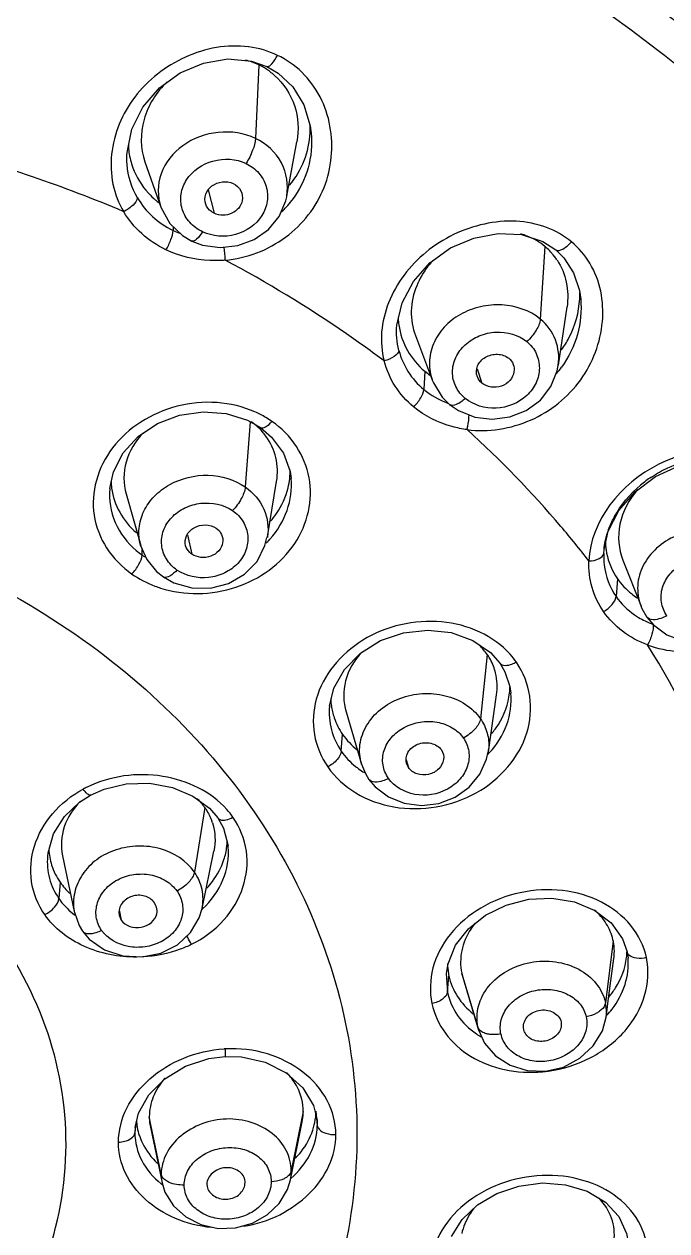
# Model space of a CAD drawing. Extents: x 0 to 1128, y 0 to 827.
# Drawn here: x 464.53 to 479.38, y 535.58 to 563.45 of the extents above; entities that cross this region are included whole.
import ezdxf

# ---------------------------------------------------------------- set-up
doc = ezdxf.new("R2010")
doc.units = 0
doc.header["$LTSCALE"] = 10
doc.header["$MEASUREMENT"] = 0
doc.layers.add('DEF_LAYER_ASSEM_MEMBER', color=7, linetype='CONTINUOUS')

msp = doc.modelspace()

# ---------------------------------------------------------------- linework, layer by layer
at = {"layer": 'DEF_LAYER_ASSEM_MEMBER', "color": 7, "linetype": 'Continuous'}
for p, q in [((469.24, 562.645), (469.782, 562.594)), ((469.782, 562.594), (470.138, 562.469)), ((471.16, 560.934), (471.16, 560.933)), ((470.604, 559.476), (470.831, 560.732)), ((467.322, 560.267), (467.691, 559.22)), ((470.598, 559.463), (470.6, 559.477)), ((467.691, 559.22), (467.691, 559.218)), ((476.516, 558.43), (476.815, 558.235)), ((476.881, 555.572), (477.076, 556.916)), ((477.391, 557.1), (477.391, 557.098)), ((473.573, 556.253), (473.97, 555.21)), ((476.872, 555.569), (476.872, 555.573)), ((473.969, 555.21), (473.969, 555.208)), ((469.695, 554.298), (469.992, 554.131)), ((470.152, 551.607), (470.365, 552.887)), ((466.509, 552.722), (466.509, 552.721)), ((466.885, 552.598), (467.223, 551.404)), ((477.93, 551.314), (478.026, 551.737)), ((470.152, 551.607), (470.15, 551.593)), ((477.924, 551.221), (477.93, 551.314)), ((477.93, 551.314), (477.931, 551.322)), ((478.366, 551.064), (478.786, 550.005)), ((478.784, 550.009), (478.786, 550.005)), ((478.922, 549.754), (478.921, 549.754)), ((474.896, 549.214), (475.306, 548.932)), ((475.23, 548.892), (475.216, 548.911)), ((475.243, 548.872), (475.23, 548.892)), ((475.306, 548.932), (475.528, 548.68)), ((475.778, 547.992), (475.778, 547.996)), ((475.26, 546.642), (475.449, 547.956)), ((471.586, 547.699), (471.586, 547.697)), ((471.969, 547.561), (472.327, 546.357)), ((475.215, 546.472), (475.252, 546.643)), ((475.258, 546.631), (475.26, 546.642)), ((473.411, 546.276), (473.366, 546.368)), ((472.499, 546.002), (472.498, 546.002)), ((469.246, 544.447), (469.245, 544.467)), ((465.416, 544.239), (465.685, 542.953)), ((468.642, 543.021), (468.915, 544.349)), ((465.688, 542.953), (465.691, 542.938)), ((466.726, 542.865), (466.774, 542.752)), ((465.882, 542.496), (465.882, 542.497)), ((478.143, 542.278), (478.137, 542.301)), ((478.029, 540.889), (478.158, 541.867)), ((478.485, 541.875), (478.485, 541.876)), ((474.287, 541.518), (474.326, 541.746)), ((474.286, 541.525), (474.285, 541.519)), ((474.642, 541.529), (474.666, 541.435)), ((474.666, 541.435), (475.038, 540.201)), ((477.978, 540.497), (478.029, 540.889)), ((477.892, 540.196), (477.977, 540.509)), ((476.081, 540.206), (476.075, 540.229)), ((476.94, 540.401), (476.944, 540.307)), ((470.973, 538.88), (471.219, 538.471)), ((467.094, 537.96), (467.172, 538.294)), ((471.219, 538.471), (471.3, 538.133)), ((467.095, 537.965), (467.094, 537.96)), ((467.448, 537.974), (467.719, 536.683)), ((470.682, 536.755), (470.956, 538.091)), ((471.299, 538.138), (471.3, 538.133)), ((467.717, 536.688), (467.718, 536.683)), ((468.752, 536.654), (468.757, 536.599)), ((469.631, 536.626), (469.64, 536.723)), ((470.682, 536.753), (470.682, 536.755))]:
    msp.add_line(p, q, dxfattribs=at)
at = {"layer": 'DEF_LAYER_ASSEM_MEMBER', "color": 9, "linetype": 'Continuous'}
for p, q in [((469.952, 562.507), (469.878, 560.809)), ((468.783, 559.619), (468.924, 559.079)), ((467.977, 558.768), (467.974, 558.684)), ((476.563, 558.315), (476.458, 556.637)), ((473.791, 555.43), (473.765, 555.011)), ((474.996, 555.484), (475.109, 555.158)), ((469.754, 554.265), (469.639, 552.758)), ((468.302, 551.654), (468.405, 551.206)), ((467.254, 551.188), (467.261, 551.316)), ((478.241, 550.638), (478.209, 550.226)), ((475.23, 548.892), (475.073, 547.406)), ((471.86, 546.652), (471.89, 547.042)), ((473.36, 546.454), (473.411, 546.276)), ((468.705, 545.352), (468.464, 543.864)), ((465.363, 543.626), (465.334, 543.249)), ((466.728, 542.989), (466.774, 542.752)), ((478.143, 542.278), (477.964, 540.842)), ((474.285, 541.519), (474.31, 541.089)), ((474.31, 541.089), (474.345, 541.468)), ((475.017, 540.281), (474.642, 541.529)), ((475.037, 540.202), (475.017, 540.281)), ((470.981, 538.333), (470.703, 536.959)), ((471.274, 538.343), (471.305, 538.012)), ((467.104, 538.001), (467.089, 537.838)), ((467.698, 536.883), (467.423, 538.211)), ((471.3, 538.133), (471.305, 538.012)), ((467.094, 537.96), (467.089, 537.838))]:
    msp.add_line(p, q, dxfattribs=at)
at = {"layer": 'DEF_LAYER_ASSEM_MEMBER', "color": 7, "linetype": 'Continuous'}
for points in [[(467.657, 561.977), (468.138, 562.322), (468.678, 562.551), (469.24, 562.645)], [(470.138, 562.469), (470.397, 562.316), (470.736, 561.998), (470.99, 561.585), (471.138, 561.1), (471.16, 560.934)], [(466.908, 560.485), (467.019, 561.022), (467.273, 561.533), (467.657, 561.977)], [(468.407, 558.439), (468.653, 558.346), (469.062, 558.287), (469.47, 558.332), (469.849, 558.476), (470.174, 558.706), (470.424, 559.008), (470.576, 559.364), (470.598, 559.463)], [(467.691, 559.218), (467.898, 558.843), (468.187, 558.568), (468.407, 558.439)], [(473.143, 556.492), (473.265, 557.013), (473.525, 557.502), (473.906, 557.936), (474.385, 558.279), (474.923, 558.508), (475.483, 558.615)], [(475.483, 558.615), (476.027, 558.59), (476.516, 558.43)], [(476.815, 558.235), (477, 558.053), (477.225, 557.708), (477.363, 557.294), (477.391, 557.098)], [(474.363, 554.662), (474.568, 554.522), (474.942, 554.372), (475.347, 554.323), (475.755, 554.377), (476.133, 554.527), (476.459, 554.765), (476.703, 555.077), (476.847, 555.439), (476.872, 555.569)], [(473.969, 555.208), (473.988, 555.163), (474.191, 554.833), (474.363, 554.662)], [(466.509, 552.722), (466.594, 553.107), (466.817, 553.543), (467.162, 553.923), (467.609, 554.221), (468.121, 554.418), (468.665, 554.497), (469.202, 554.454), (469.695, 554.298)], [(469.992, 554.131), (470.25, 553.912), (470.521, 553.541), (470.676, 553.118), (470.701, 552.952)], [(478.026, 551.737), (478.273, 552.211), (478.648, 552.643), (479.122, 552.997), (479.663, 553.244), (480.23, 553.366), (480.784, 553.363)], [(467.222, 551.404), (467.365, 551.08), (467.588, 550.809), (467.748, 550.68)], [(467.747, 550.68), (467.99, 550.544), (468.404, 550.426), (468.838, 550.422), (469.255, 550.531), (469.623, 550.741), (469.913, 551.039), (470.096, 551.403), (470.142, 551.594)], [(478.922, 549.754), (479.071, 549.576), (479.384, 549.344), (479.755, 549.201), (480.159, 549.157), (480.565, 549.214), (480.946, 549.367), (481.271, 549.611), (481.514, 549.927), (481.661, 550.288)], [(478.784, 550.009), (478.808, 549.952), (478.921, 549.754)], [(471.586, 547.697), (471.686, 548.111), (471.933, 548.543), (472.302, 548.92), (472.768, 549.209), (473.3, 549.389), (473.858, 549.452), (474.402, 549.393), (474.896, 549.214)], [(475.528, 548.68), (475.64, 548.488), (475.752, 548.153), (475.776, 547.995)], [(472.326, 546.359), (472.417, 546.136), (472.498, 546.002)], [(472.499, 546.002), (472.644, 545.828), (472.951, 545.597), (473.315, 545.452), (473.712, 545.402), (474.113, 545.449), (474.491, 545.59), (474.815, 545.821), (475.061, 546.123), (475.215, 546.472)], [(466.065, 545.639), (466.378, 545.778), (466.89, 545.899), (467.429, 545.913), (467.955, 545.817), (468.428, 545.619)], [(465.075, 544.226), (465.084, 544.307), (465.211, 544.743), (465.46, 545.144), (465.809, 545.476), (466.065, 545.639)], [(468.428, 545.619), (468.812, 545.336), (469.004, 545.113)], [(469.004, 545.113), (469.137, 544.875), (469.245, 544.467)], [(474.326, 541.746), (474.5, 542.173), (474.795, 542.553), (475.195, 542.868), (475.669, 543.102), (476.19, 543.237), (476.728, 543.261), (477.25, 543.174), (477.718, 542.979), (478.096, 542.688)], [(465.882, 542.496), (466.036, 542.315), (466.387, 542.069), (466.808, 541.929), (467.257, 541.903), (467.692, 541.991), (468.073, 542.186), (468.373, 542.464), (468.576, 542.804), (468.642, 543.023)], [(465.691, 542.938), (465.803, 542.626), (465.882, 542.497)], [(478.096, 542.688), (478.357, 542.322), (478.463, 542.018)], [(478.463, 542.018), (478.472, 541.974), (478.485, 541.876)], [(475.038, 540.201), (475.167, 539.913), (475.421, 539.615), (475.759, 539.4), (476.154, 539.281), (476.576, 539.266), (476.996, 539.36), (477.374, 539.561), (477.682, 539.848), (477.892, 540.196)], [(467.172, 538.294), (467.41, 538.716), (467.785, 539.089), (468.261, 539.377), (468.796, 539.553), (469.178, 539.603)], [(469.178, 539.603), (469.553, 539.592), (470.099, 539.469), (470.587, 539.224), (470.973, 538.88)], [(467.717, 536.688), (467.784, 536.473), (467.98, 536.157), (468.265, 535.901), (468.617, 535.721), (469.011, 535.633), (469.418, 535.645), (469.805, 535.752), (470.148, 535.944), (470.425, 536.21), (470.614, 536.531), (470.682, 536.753)], [(474.406, 535.444), (474.654, 535.834), (475.009, 536.174), (475.455, 536.437), (475.965, 536.609), (476.506, 536.682), (477.044, 536.642), (477.542, 536.489), (477.965, 536.237), (478.274, 535.904), (478.451, 535.515), (478.486, 535.315)]]:
    msp.add_lwpolyline(points, dxfattribs=at)
for centre, radius, start, end in [((469.272, 561.08), 1.581, 62.5207, 64.4961), ((469.268, 561.073), 1.589, 58.091, 62.5191), ((469.272, 561.079), 1.581, 48.6079, 58.1005), ((469.014, 561.051), 2.126, 0.0971, 1.36), ((469.017, 561.05), 2.123, 356.9668, 0.0979), ((468.774, 560.742), 1.837, 182.2168, 182.922), ((468.751, 560.741), 1.815, 182.9138, 187.8295), ((468.681, 560.73), 1.744, 187.7994, 200.1105), ((468.844, 560.87), 1.958, 229.3966, 232.281), ((475.656, 557.217), 1.424, 47.4797, 50.4316), ((475.649, 557.209), 1.435, 41.2592, 47.4756), ((475.649, 557.209), 1.434, 33.6037, 41.2615), ((475.276, 557.212), 2.096, 357.0769, 359.773), ((475.301, 557.212), 2.07, 359.7755, 0.956), ((474.857, 556.738), 1.685, 181.9382, 183.1523), ((474.854, 556.738), 1.682, 183.1522, 188.1312), ((474.934, 556.814), 1.795, 230.453, 235.0742), ((468.892, 553.029), 1.522, 48.3243, 50.8595), ((468.922, 553.063), 1.477, 40.9575, 48.3282), ((468.947, 553.085), 1.443, 36.0668, 40.9351), ((469.044, 553.131), 1.633, 353.8296, 1.0567), ((468.071, 552.938), 1.535, 181.6655, 187.7849), ((468.992, 553.136), 1.685, 346.2954, 353.8222), ((480.585, 550.662), 2.8, 123.8631, 130.2504), ((479.851, 551.109), 1.934, 161.3409, 162.6076), ((479.89, 551.096), 1.975, 159.8299, 161.34), ((479.604, 551.551), 1.645, 181.411, 182.3213), ((479.602, 551.551), 1.643, 182.3214, 182.7418), ((479.597, 551.55), 1.637, 182.7405, 187.7586), ((479.59, 551.549), 1.63, 187.7621, 191.2487), ((474.187, 548.157), 1.275, 13.8776, 28.8086), ((474.19, 548.167), 1.566, 353.889, 358.8137), ((473.136, 547.921), 1.522, 181.5212, 182.9849), ((473.143, 547.922), 1.529, 182.9891, 188.074), ((473.169, 547.927), 1.556, 188.1063, 198.7646), ((467.581, 544.567), 1.371, 33.0867, 34.943), ((467.657, 544.603), 1.287, 17.8125, 19.978), ((467.62, 544.651), 1.607, 341.8968, 352.9462), ((467.674, 544.643), 1.552, 353.0151, 353.7294), ((467.691, 544.641), 1.535, 353.7245, 357.3017), ((476.175, 541.679), 1.581, 140.7231, 146.7638), ((476.966, 542.027), 1.203, 0.1102, 12.0378), ((476.932, 542.029), 1.237, 352.4613, 0.046), ((476.947, 542.065), 1.514, 353.2847, 358.2364), ((475.719, 541.757), 1.405, 180.1458, 189.6964), ((475.644, 541.746), 1.328, 189.7729, 192.0395), ((468.99, 538.024), 1.617, 138.1619, 138.5942), ((469.565, 538.214), 1.448, 42.575, 44.9534), ((469.592, 538.238), 1.412, 35.5345, 42.5933), ((469.742, 538.336), 1.24, 348.5992, 357.5764), ((469.783, 538.333), 1.198, 357.6178, 359.9989), ((469.904, 538.345), 1.37, 351.4454, 357.3265), ((468.45, 538.202), 1.328, 183.1431, 190.1638), ((468.487, 538.209), 1.366, 190.1752, 198.4172), ((468.575, 538.211), 1.153, 180.0002, 180.7795), ((468.598, 538.212), 1.176, 180.8202, 191.6908), ((469.839, 538.356), 1.436, 341.5978, 351.4094), ((476.233, 535.058), 1.668, 141.001, 141.9705)]:
    msp.add_arc(centre, radius, start, end, dxfattribs=at)
at = {"layer": 'DEF_LAYER_ASSEM_MEMBER', "color": 9, "linetype": 'Continuous'}
for centre, radius, start, end in [((454.542, 530.194), 31.425, 66.9805, 75.2244), ((468.879, 560.784), 2.315, 313.9297, 317.7228), ((468.894, 560.77), 2.295, 317.7204, 322.6512), ((468.91, 560.758), 2.275, 322.658, 323.0288), ((468.814, 560.438), 1.946, 227.3631, 244.4019), ((468.853, 560.532), 2.047, 244.5465, 248.982), ((463.186, 557.665), 6.001, 3.1587, 6.0668), ((474.877, 556.352), 1.742, 194.589, 230.336), ((475.09, 556.89), 2.306, 319.0782, 323.7606), ((468.901, 552.296), 2.398, 59.5833, 66.3278), ((468.974, 552.421), 2.253, 55.2761, 59.5613), ((468.725, 552.904), 2.007, 314.1052, 317.0094), ((468.757, 552.874), 1.964, 317.0184, 317.476), ((468.764, 552.867), 1.953, 317.4761, 317.8674), ((468.3, 552.697), 1.836, 229.9291, 235.2642), ((468.312, 552.715), 1.857, 235.2703, 238.0864), ((467.785, 550.733), 0.0654, 235.2708, 245.94), ((468.476, 552.917), 2.616, 249.347, 252.328), ((479.816, 550.418), 1.11, 200.8886, 201.6325), ((479.674, 551.315), 1.832, 235.4673, 238.9438), ((479.707, 551.369), 1.896, 238.9533, 244.0672), ((479.734, 551.425), 1.958, 244.0678, 250.0716), ((461.021, 537.922), 21.123, 21.2486, 31.9813), ((474.341, 547.614), 1.911, 34.9965, 42.0572), ((473.627, 548.119), 2.234, 316.5195, 317.6958), ((474.173, 546.788), 1.097, 352.397, 356.1891), ((473.351, 547.748), 1.854, 231.2438, 233.947), ((473.388, 547.799), 1.918, 233.9589, 238.7072), ((467.247, 543.221), 2.894, 115.7601, 117.8478), ((467.765, 544.014), 1.943, 35.0298, 41.7441), ((467.296, 544.49), 2.006, 312.1449, 312.6162), ((466.784, 544.308), 1.799, 231.057, 231.5794), ((466.802, 544.33), 1.827, 231.5825, 233.2651), ((476.975, 540.63), 1.012, 358.6725, 12.0451), ((476.961, 540.632), 1.026, 353.1266, 358.6136), ((476.522, 541.916), 2.009, 317.3243, 322.5573), ((475.997, 541.609), 1.798, 235.5833, 239.8656), ((469.338, 536.799), 2.986, 92.9746, 93.5711), ((476.236, 542.228), 2.991, 275.2452, 277.8009), ((468.663, 536.883), 0.965, 180.0038, 189.5216), ((469.668, 536.96), 1.035, 348.5619, 359.9483), ((468.91, 538.17), 1.936, 231.0512, 231.4438), ((468.918, 538.182), 1.95, 231.4445, 232.4387), ((468.662, 536.883), 0.964, 189.5364, 191.6268)]:
    msp.add_arc(centre, radius, start, end, dxfattribs=at)
for points, start_tangent, end_tangent in [([(495.236, 559.487), (492.232, 566.549), (487.139, 572.772), (480.221, 577.907), (471.84, 581.712)], (-0.248722, 0.968575), (-0.946164, 0.323686)), ([(494.389, 539.268), (494.278, 546.213), (492.431, 553.002), (488.934, 559.31), (483.942, 564.9), (470.367, 572.959), (453.992, 575.812)], (0.108919, 0.994051), (-1, -0.000266)), ([(460.4, 509.491), (473.921, 513.587), (484.715, 521.464), (488.608, 526.5), (491.306, 532.044), (492.717, 537.905), (492.792, 543.881), (491.528, 549.765), (488.969, 555.354), (480.36, 564.894), (468.144, 571.195), (453.992, 573.396)], (0.990632, 0.136562), (-1, 0)), ([(460.329, 509.7), (473.721, 513.754), (484.413, 521.554), (488.269, 526.542), (490.943, 532.032), (492.341, 537.837), (492.416, 543.755), (491.165, 549.582), (488.631, 555.118), (480.106, 564.566), (468.008, 570.808), (453.992, 572.988)], (0.990658, 0.136371), (-1, 0)), ([(472.214, 572.509), (482.185, 566.69), (489.612, 558.693), (492.158, 554.104), (493.839, 549.242), (494.622, 544.221), (494.481, 539.166)], (0.924076, -0.38221), (-0.1181, -0.993002)), ([(491.36, 542.248), (490.386, 548.093), (488.085, 553.677), (484.542, 558.799), (479.886, 563.272), (474.286, 566.931), (467.947, 569.645), (453.992, 571.877)], (-0.050016, 0.998748), (-1, 0)), ([(453.992, 571.039), (467.524, 568.918), (473.695, 566.336), (479.176, 562.85), (483.774, 558.58), (487.329, 553.677), (489.717, 548.313), (490.852, 542.674)], (1, 0), (0.085984, -0.996297)), ([(469.718, 562.923), (468.976, 562.908), (468.257, 562.686), (467.613, 562.295), (467.087, 561.765), (466.551, 560.443), (466.583, 559.754), (466.83, 559.116)], (-0.991656, 0.128913), (0.514368, -0.857569)), ([(470.386, 562.728), (469.72, 562.922)], (-0.899778, 0.436349), (-0.992255, 0.124218)), ([(470.138, 562.469), (470.187, 562.475), (470.253, 562.531), (470.386, 562.728)], (0.902973, -0.429696), (0.468408, 0.883512)), ([(470.944, 562.339), (470.386, 562.728)], (-0.712795, 0.701372), (-0.90501, 0.42539)), ([(469.179, 557.996), (470.57, 558.528), (471.462, 559.679), (471.598, 561.093), (471.37, 561.766), (470.946, 562.337)], (0.996257, 0.086445), (-0.718443, 0.695585)), ([(469.878, 560.809), (469.016, 560.948), (468.196, 560.641), (467.695, 559.993), (467.691, 559.22)], (-0.902464, 0.430765), (0.329976, -0.943989)), ([(471.16, 560.933), (471.091, 560.126), (470.727, 559.39)], (0.093139, -0.995653), (-0.601412, -0.798939)), ([(469.878, 560.809), (469.811, 560.536), (469.658, 560.23)], (-0.043799, -0.99904), (-0.538137, -0.842857)), ([(470.6, 559.477), (470.474, 560.247), (469.878, 560.809)], (0.163738, 0.986504), (-0.902733, 0.430201)), ([(467.149, 559.434), (466.909, 560.209), (466.908, 560.486)], (-0.511849, 0.859076), (0.066556, 0.997783)), ([(468.652, 558.653), (468.356, 558.873), (468.183, 559.178), (468.158, 559.523), (468.284, 559.854), (468.894, 560.287), (469.658, 560.23)], (-0.902552, 0.430581), (0.902541, -0.430603)), ([(469.658, 560.23), (469.952, 560.009), (470.122, 559.701), (470.148, 559.357), (470.023, 559.025), (469.416, 558.59), (468.652, 558.653)], (0.902541, -0.430603), (-0.902552, 0.430581)), ([(467.149, 559.434), (467.046, 559.271), (466.83, 559.116)], (-0.17953, -0.983752), (-0.887591, -0.460632)), ([(467.149, 559.434), (467.496, 559.007)], (0.510807, -0.859696), (0.735229, -0.677819)), ([(467.808, 558.235), (467.248, 558.61), (466.83, 559.116)], (-0.901818, 0.432115), (-0.52037, 0.853941)), ([(476.599, 558.753), (475.898, 558.895), (475.165, 558.831), (474.455, 558.587), (473.819, 558.183), (472.953, 557.014), (472.792, 556.339), (472.849, 555.668)], (-0.937115, 0.34902), (0.254361, -0.967109)), ([(467.807, 558.235), (467.923, 558.473), (467.974, 558.684)], (0.524664, 0.851309), (0.043574, 0.99905)), ([(468.652, 558.653), (468.514, 558.482), (468.407, 558.439)], (-0.538123, -0.842866), (-0.902597, 0.430486)), ([(477.176, 558.422), (476.601, 558.752)], (-0.766553, 0.64218), (-0.938841, 0.344352)), ([(476.815, 558.235), (476.976, 558.254), (477.176, 558.422)], (0.77065, -0.637259), (0.656821, 0.754047)), ([(477.6, 557.926), (477.176, 558.422)], (-0.506765, 0.862085), (-0.774722, 0.632302)), ([(469.179, 557.996), (468.823, 557.988), (467.808, 558.235)], (-0.996393, -0.084857), (-0.904125, 0.427268)), ([(472.849, 555.668), (471.976, 556.296), (469.179, 557.996)], (-0.799947, 0.600071), (-0.882838, 0.469677)), ([(474.766, 554.083), (476.235, 554.304), (477.391, 555.233), (477.893, 556.578), (477.853, 557.28), (477.602, 557.925)], (0.991481, -0.130249), (-0.513958, 0.857815)), ([(476.458, 556.637), (475.57, 556.963), (475.074, 556.919), (474.611, 556.743), (474.236, 556.446), (473.99, 556.062), (473.896, 555.634), (473.969, 555.21)], (-0.770754, 0.637133), (0.353778, -0.935329)), ([(477.391, 557.098), (477.315, 556.282), (476.95, 555.526)], (0.093439, -0.995625), (-0.591207, -0.80652)), ([(476.458, 556.637), (476.363, 556.381), (476.147, 556.115)], (-0.0626, -0.998039), (-0.735277, -0.677767)), ([(476.872, 555.573), (476.809, 556.153), (476.458, 556.637)], (0.137916, 0.990444), (-0.771116, 0.636695)), ([(473.191, 555.914), (473.143, 556.492)], (-0.253872, 0.967238), (0.08345, 0.996512)), ([(474.724, 554.803), (474.505, 555.078), (474.429, 555.411), (474.506, 555.75), (474.724, 556.044), (475.049, 556.248), (475.433, 556.334), (476.147, 556.115)], (-0.770874, 0.636987), (0.770857, -0.637008)), ([(476.147, 556.115), (476.364, 555.838), (476.436, 555.505), (476.36, 555.166), (476.144, 554.871), (475.436, 554.579), (474.724, 554.803)], (0.770857, -0.637008), (-0.770874, 0.636987)), ([(473.191, 555.914), (473.084, 555.774), (472.849, 555.668)], (-0.148669, -0.988887), (-0.966869, -0.255272)), ([(473.53, 554.607), (473.103, 555.089), (472.849, 555.668)], (-0.76952, 0.638623), (-0.260966, 0.965348)), ([(473.53, 554.607), (473.694, 554.815), (473.765, 555.011)], (0.720815, 0.693128), (0.062281, 0.998059)), ([(473.765, 555.011), (474.321, 554.694)], (0.771206, -0.636585), (0.937817, -0.347131)), ([(469.864, 554.492), (468.987, 554.706), (468.067, 554.622), (467.226, 554.257), (466.574, 553.661), (466.199, 552.91), (466.148, 552.103), (466.437, 551.349), (467.021, 550.747)], (-0.915615, 0.402057), (0.815485, -0.578778)), ([(474.724, 554.803), (474.516, 554.662), (474.363, 554.662)], (-0.735269, -0.677775), (-0.770539, 0.637393)), ([(474.766, 554.083), (474.425, 554.152), (473.53, 554.607)], (-0.991182, 0.132507), (-0.77296, 0.634455)), ([(474.766, 554.083), (474.783, 554.161), (474.813, 554.427)], (0.231504, 0.972834), (0.034857, 0.999392)), ([(467.682, 550.424), (469.425, 550.443), (470.782, 551.452), (471.098, 552.191), (471.114, 552.971), (470.821, 553.695), (470.257, 554.273)], (0.952782, -0.303657), (-0.82072, 0.571331)), ([(469.992, 554.131), (470.108, 554.147), (470.257, 554.273)], (0.821554, -0.570131), (0.668569, 0.74365)), ([(477.582, 551.05), (476.936, 551.844), (474.766, 554.083)], (-0.6145, 0.788917), (-0.73942, 0.673244)), ([(481.94, 553.253), (479.199, 553.284), (477.582, 551.05)], (-0.823016, 0.568018), (-0.037895, -0.999282)), ([(467.222, 551.407), (467.187, 551.805), (467.297, 552.196), (467.539, 552.544), (467.893, 552.813), (468.785, 553.028), (469.639, 552.758)], (-0.272289, 0.962216), (0.821714, -0.5699)), ([(453.992, 552.882), (460.968, 551.735), (466.881, 548.47), (469.148, 546.188), (470.833, 543.584), (471.87, 540.758), (472.22, 537.819)], (1, 0), (0, -1)), ([(469.639, 552.758), (469.548, 552.491), (469.348, 552.211)], (-0.076097, -0.9971), (-0.683966, -0.729514)), ([(469.639, 552.758), (470.071, 552.244), (470.152, 551.607)], (0.821795, -0.569784), (-0.163781, -0.986497)), ([(470.213, 551.557), (470.606, 552.218), (470.701, 552.952)], (0.670847, 0.741596), (-0.092319, 0.995729)), ([(466.509, 552.721), (466.633, 551.941), (467.118, 551.292)], (-0.094017, -0.995571), (0.765182, -0.643814)), ([(468.062, 550.84), (467.818, 551.095), (467.709, 551.416), (467.752, 551.752), (467.94, 552.053), (468.244, 552.274), (468.617, 552.381), (469.348, 552.211)], (-0.821759, 0.569835), (0.821772, -0.569817)), ([(469.348, 552.211), (469.59, 551.954), (469.696, 551.633), (469.653, 551.296), (469.467, 550.994), (469.165, 550.773), (468.792, 550.665), (468.062, 550.84)], (0.821772, -0.569817), (-0.821759, 0.569835)), ([(478.938, 549.109), (480.384, 549.013), (481.726, 549.67), (482.559, 550.87), (482.71, 551.56), (482.649, 552.238)], (0.936744, -0.350015), (-0.255207, 0.966886)), ([(481.507, 551.199), (481.149, 551.534), (480.665, 551.726), (480.125, 551.76), (479.595, 551.629), (479.147, 551.343), (478.838, 550.943), (478.709, 550.483), (478.779, 550.023)], (-0.572619, 0.819822), (0.35655, -0.934276)), ([(467.021, 550.747), (467.183, 550.974), (467.254, 551.188)], (0.683656, 0.729805), (0.056407, 0.998408)), ([(477.582, 551.05), (477.82, 551.105), (477.924, 551.221)], (0.999079, 0.042912), (0.103486, 0.994631)), ([(477.924, 551.221), (477.935, 550.956), (478.209, 550.226)], (-0.035731, -0.999361), (0.572383, -0.819986)), ([(479.383, 549.785), (479.257, 550.098), (479.283, 550.436), (479.456, 550.748), (479.751, 550.986), (480.121, 551.115), (480.512, 551.116), (480.865, 550.99), (481.126, 550.753)], (-0.572751, 0.819729), (0.572727, -0.819746)), ([(468.062, 550.84), (467.893, 550.7), (467.758, 550.674)], (-0.683992, -0.72949), (-0.912724, 0.408577)), ([(477.921, 549.878), (477.656, 550.435), (477.582, 551.05)], (-0.570622, 0.821213), (0.031429, 0.999506)), ([(467.021, 550.747), (467.554, 550.469)], (0.821921, -0.569601), (0.935698, -0.352803)), ([(477.921, 549.878), (478.121, 550.046), (478.209, 550.226)], (0.86221, 0.506551), (0.077371, 0.997002)), ([(478.209, 550.226), (478.636, 549.805)], (0.573149, -0.819451), (0.82372, -0.566997)), ([(475.759, 548.894), (475.061, 549.406), (474.177, 549.642), (473.232, 549.576), (472.358, 549.219), (471.677, 548.618), (471.282, 547.859), (471.238, 547.044), (471.546, 546.29)], (-0.669355, 0.742943), (0.562873, -0.826543)), ([(478.938, 549.109), (478.361, 549.424), (477.921, 549.878)], (-0.935825, 0.352464), (-0.575801, 0.81759)), ([(479.383, 549.785), (479.243, 549.722), (478.922, 549.754)], (-0.874355, -0.485287), (-0.573703, 0.819063)), ([(479.067, 549.584), (479.039, 549.359), (478.938, 549.109)], (0.097615, -0.995224), (-0.489157, -0.872196)), ([(471.546, 546.29), (472.196, 545.692), (473.077, 545.368), (474.054, 545.371), (474.978, 545.695), (475.711, 546.295), (476.146, 547.077), (476.215, 547.925), (475.906, 548.71)], (0.578023, -0.81602), (-0.570186, 0.821516)), ([(475.906, 548.71), (475.794, 548.658), (475.528, 548.68)], (-0.868114, -0.496364), (-0.571465, 0.820626)), ([(472.327, 546.359), (472.291, 546.808), (472.444, 547.246), (472.766, 547.617), (473.215, 547.874), (473.736, 547.984), (474.262, 547.937), (474.728, 547.737), (475.073, 547.406)], (-0.283461, 0.958984), (0.572662, -0.819792)), ([(475.28, 546.615), (475.684, 547.27), (475.776, 547.992)], (0.673058, 0.73959), (-0.094152, 0.995558)), ([(471.586, 547.697), (471.63, 547.152), (471.86, 546.652)], (-0.092422, -0.99572), (0.572704, -0.819762)), ([(472.949, 546.027), (472.823, 546.337), (472.849, 546.669), (473.022, 546.974), (473.315, 547.206), (473.683, 547.328), (474.071, 547.324), (474.422, 547.196), (474.681, 546.959)], (-0.572707, 0.81976), (0.572727, -0.819746)), ([(475.073, 547.406), (474.95, 547.171), (474.681, 546.959)], (-0.104996, -0.994473), (-0.880716, -0.473645)), ([(475.073, 547.406), (475.23, 547.075), (475.267, 546.715)], (0.572754, -0.819728), (-0.066322, -0.997798)), ([(474.681, 546.959), (474.804, 546.649), (474.775, 546.316), (474.602, 546.011), (474.311, 545.779), (473.555, 545.658), (472.949, 546.027)], (0.572728, -0.819746), (-0.572707, 0.81976)), ([(471.86, 546.652), (471.764, 546.463), (471.546, 546.291)], (-0.077382, -0.997002), (-0.880479, -0.474085)), ([(471.86, 546.652), (472.19, 546.302)], (0.572704, -0.819762), (0.779753, -0.626087)), ([(469.215, 545.308), (467.735, 546.074), (465.989, 545.827)], (-0.665285, 0.746589), (-0.900618, -0.434611)), ([(465.006, 542.879), (464.701, 543.644), (464.768, 544.459), (465.184, 545.208), (465.895, 545.78)], (-0.572161, 0.820141), (0.880153, 0.474691)), ([(466.065, 545.639), (465.997, 545.665), (465.895, 545.78)], (-0.881565, -0.472064), (-0.586501, 0.809949)), ([(472.949, 546.027), (472.812, 545.968), (472.499, 546.002)], (-0.880733, -0.473613), (-0.573258, 0.819375)), ([(468.4, 542.194), (469.147, 542.759), (469.587, 543.516), (469.665, 544.348), (469.356, 545.129)], (0.891286, 0.453442), (-0.573617, 0.819124)), ([(469.004, 545.113), (469.057, 545.074), (469.19, 545.069), (469.356, 545.129)], (0.571638, -0.820506), (0.885835, 0.464001)), ([(468.464, 543.864), (467.679, 544.399), (467.167, 544.462), (466.656, 544.376), (466.206, 544.148), (465.877, 543.803), (465.698, 543.39), (465.688, 542.953)], (-0.572441, 0.819946), (0.185152, -0.98271)), ([(468.654, 543.014), (469.124, 543.683), (469.246, 544.447)], (0.735905, 0.677085), (-0.086277, 0.996271)), ([(465.07, 544.226), (465.115, 543.718), (465.334, 543.249)], (-0.07919, -0.99686), (0.572683, -0.819777)), ([(466.32, 542.516), (466.197, 542.826), (466.227, 543.157), (466.4, 543.459), (466.693, 543.687), (467.063, 543.806), (467.453, 543.798), (467.804, 543.663), (468.063, 543.423)], (-0.572728, 0.819746), (0.572748, -0.819731)), ([(468.464, 543.864), (468.333, 543.629), (468.063, 543.423)], (-0.159798, -0.98715), (-0.886969, -0.461828)), ([(468.642, 543.023), (468.641, 543.458), (468.464, 543.864)], (0.201976, 0.97939), (-0.572825, 0.819678)), ([(468.063, 543.423), (468.188, 543.114), (468.162, 542.783), (467.989, 542.481), (467.694, 542.254), (467.324, 542.137), (466.933, 542.145), (466.32, 542.516)], (0.572748, -0.819731), (-0.572727, 0.819746)), ([(478.911, 541.886), (478.55, 542.627), (477.869, 543.169), (476.972, 543.434), (475.996, 543.387), (475.085, 543.032), (474.375, 542.423), (473.978, 541.648), (473.953, 540.824)], (-0.206452, 0.978457), (0.197696, -0.980263)), ([(465.006, 542.879), (465.233, 543.053), (465.334, 543.249)], (0.890666, 0.454658), (0.077383, 0.997001)), ([(465.334, 543.249), (465.654, 542.909)], (0.57273, -0.819744), (0.777768, -0.628551)), ([(467.132, 541.899), (465.908, 542.152), (465.006, 542.879)], (-0.999974, -0.007195), (-0.572465, 0.819929)), ([(466.32, 542.516), (466.188, 542.46), (465.882, 542.496)], (-0.886982, -0.461805), (-0.575173, 0.818032)), ([(468.4, 542.194), (468.134, 542.079), (467.271, 541.904)], (-0.894577, -0.446914), (-0.998601, -0.052877)), ([(468.4, 542.194), (468.372, 542.238), (468.29, 542.388)], (-0.558562, 0.829463), (-0.436258, 0.899822)), ([(476.642, 539.265), (477.629, 539.583), (478.417, 540.199), (478.869, 541.013), (478.911, 541.886)], (0.990742, 0.135758), (-0.206215, 0.978507)), ([(478.117, 540.694), (478.417, 541.268), (478.485, 541.875)], (0.607469, 0.794343), (-0.092961, 0.99567)), ([(478.506, 541.946), (478.463, 542.018)], (-0.726416, 0.687255), (-0.209974, 0.977707)), ([(478.911, 541.886), (478.683, 541.873), (478.506, 541.946)], (-0.974786, -0.223141), (-0.726416, 0.687255)), ([(475.017, 540.281), (475.031, 540.769), (475.265, 541.224), (475.687, 541.577), (476.229, 541.777), (476.811, 541.789), (477.345, 541.617), (477.751, 541.285), (477.964, 540.842)], (-0.208666, 0.977987), (0.20864, -0.977993)), ([(474.31, 541.089), (474.201, 540.929), (473.954, 540.824)], (-0.090076, -0.995935), (-0.980638, -0.195828)), ([(474.31, 541.088), (474.547, 540.553), (474.981, 540.126)], (0.20865, -0.97799), (0.824896, -0.565285)), ([(475.549, 540.124), (475.557, 540.451), (475.714, 540.757), (475.996, 540.996), (476.358, 541.131), (476.747, 541.143), (477.103, 541.031), (477.376, 540.812), (477.519, 540.517)], (-0.208653, 0.97799), (0.208679, -0.977984)), ([(473.953, 540.824), (474.264, 540.141), (474.847, 539.61), (475.629, 539.301), (476.51, 539.25)], (0.208664, -0.977987), (0.995811, 0.091441)), ([(477.964, 540.842), (477.952, 540.794), (477.829, 540.647)], (-0.123197, -0.992382), (-0.803353, -0.595503)), ([(477.519, 540.517), (477.508, 540.19), (477.347, 539.885), (477.066, 539.646), (476.704, 539.509), (476.316, 539.495), (475.96, 539.607), (475.69, 539.828), (475.549, 540.124)], (0.20868, -0.977984), (-0.208653, 0.97799)), ([(490.946, 540.502), (490.013, 533.683), (487.261, 527.209), (482.829, 521.405), (476.94, 516.567)], (0, -1), (-0.83663, -0.547769)), ([(477.829, 540.647), (477.76, 540.603), (477.519, 540.517)], (-0.803353, -0.595503), (-0.980753, -0.195252)), ([(475.055, 540.216), (475.017, 540.281)], (-0.668908, 0.743345), (-0.288111, 0.957597)), ([(475.207, 540.13), (475.16, 540.146), (475.055, 540.216)], (-0.962326, 0.271899), (-0.668908, 0.743345)), ([(475.549, 540.124), (475.288, 540.113), (475.207, 540.13)], (-0.98076, -0.195217), (-0.962326, 0.271899)), ([(466.71, 537.625), (466.901, 538.408), (467.434, 539.085), (468.219, 539.566), (469.152, 539.779)], (0.007507, 0.999972), (0.998058, 0.062286)), ([(469.178, 539.603), (469.182, 539.615), (469.184, 539.65), (469.184, 539.707), (469.183, 539.781)], (0.998457, 0.055537), (-0.022577, 0.999745)), ([(471.733, 537.799), (471.532, 538.59), (470.973, 539.242), (470.15, 539.663), (469.183, 539.781)], (0.001337, 0.999999), (-0.999111, -0.042149)), ([(470.703, 536.959), (470.587, 537.43), (470.264, 537.823), (469.778, 538.078), (469.206, 538.159), (468.635, 538.045), (468.15, 537.764), (467.818, 537.358), (467.698, 536.883)], (0.000077, 1), (-0.00001, -1)), ([(470.692, 536.784), (471.141, 537.354), (471.305, 538.012)], (0.749071, 0.66249), (-0.000033, 1)), ([(471.305, 538.012), (471.344, 537.926), (471.504, 537.829), (471.733, 537.799)], (0.092663, -0.995697), (0.999183, 0.040407)), ([(472.22, 537.819), (471.87, 534.881), (470.833, 532.055), (469.149, 529.451), (466.882, 527.168), (460.968, 523.903), (453.992, 522.756)], (0, -1), (-1, 0)), ([(466.71, 537.625), (466.852, 537.644), (467.089, 537.838)], (0.999583, 0.028892), (0.092664, 0.995697)), ([(467.089, 537.838), (467.249, 537.197), (467.693, 536.665)], (-0.000038, -1), (0.777707, -0.628627)), ([(469.603, 535.68), (470.435, 535.949), (471.117, 536.435), (471.572, 537.076), (471.733, 537.799)], (0.986965, 0.160935), (-0.001183, 0.999999)), ([(468.862, 535.652), (468.024, 535.862), (467.335, 536.299), (466.874, 536.91), (466.71, 537.625)], (-0.995768, 0.091907), (0.00035, 1)), ([(468.228, 536.634), (468.306, 536.954), (468.527, 537.23), (468.853, 537.421), (469.236, 537.499), (469.619, 537.452), (469.945, 537.285), (470.163, 537.025), (470.239, 536.71)], (0, 1), (0.000028, -1)), ([(467.757, 536.778), (467.735, 536.804), (467.698, 536.883)], (-0.702541, 0.711644), (-0.202768, 0.979227)), ([(470.703, 536.959), (470.693, 536.928), (470.622, 536.835)], (-0.198537, -0.980093), (-0.763844, -0.645401)), ([(478.911, 534.625), (478.884, 535.422), (478.484, 536.122), (477.776, 536.62), (476.866, 536.848), (475.89, 536.768), (474.992, 536.393), (474.312, 535.775), (473.953, 535.007)], (0.210001, 0.977701), (-0.218531, -0.97583)), ([(467.88, 536.696), (467.844, 536.714), (467.757, 536.778)], (-0.91054, 0.413421), (-0.702541, 0.711644)), ([(468.228, 536.634), (467.88, 536.696)], (-0.99929, -0.037686), (-0.91054, 0.413421)), ([(470.239, 536.71), (470.163, 536.39), (469.945, 536.113), (469.619, 535.922), (469.236, 535.845), (468.853, 535.895), (468.527, 536.062), (468.307, 536.32), (468.228, 536.634)], (0.000028, -1), (0, 1)), ([(470.555, 536.789), (470.484, 536.757), (470.239, 536.71)], (-0.876898, -0.480676), (-0.999289, -0.037712)), ([(470.622, 536.835), (470.555, 536.789)], (-0.763844, -0.645401), (-0.876898, -0.480676))]:
    msp.add_spline(points, degree=3, dxfattribs=dict(at, start_tangent=start_tangent, end_tangent=end_tangent))
at = {"layer": 'DEF_LAYER_ASSEM_MEMBER', "color": 7, "linetype": 'Continuous'}
for points, start_tangent, end_tangent in [([(453.992, 572.281), (468.42, 569.91), (480.65, 563.156), (485.339, 558.435), (488.823, 553.049), (490.968, 547.205), (491.692, 541.127)], (1, 0), (-0.000029, -1)), ([(469.952, 562.507), (469.646, 562.616)], (-0.902562, 0.43056), (-0.969973, 0.243212)), ([(470.318, 562.265), (470.776, 561.568), (470.833, 560.731)], (0.749911, -0.661539), (-0.179059, -0.983838)), ([(467.837, 562.116), (467.3, 561.245), (467.322, 560.267)], (-0.730195, -0.683238), (0.331937, -0.943302)), ([(470.666, 559.726), (471.001, 560.299), (471.137, 560.938)], (0.633322, 0.773888), (0.052938, 0.998598)), ([(467.043, 560.13), (467.401, 559.546), (467.569, 559.383)], (0.345084, -0.938572), (0.759238, -0.650813)), ([(468.725, 559.293), (468.726, 559.519), (468.871, 559.711), (469.111, 559.805), (469.363, 559.768)], (-0.331745, 0.943369), (0.902541, -0.430603)), ([(469.363, 559.768), (469.536, 559.602), (469.57, 559.374)], (0.902541, -0.430603), (-0.177931, -0.984043)), ([(468.924, 559.079), (468.857, 559.119), (468.725, 559.293)], (-0.90255, 0.430584), (-0.331745, 0.943369)), ([(469.57, 559.374), (469.489, 559.201), (469.328, 559.079), (468.924, 559.079)], (-0.177931, -0.984043), (-0.90255, 0.430584)), ([(476.563, 558.315), (476.157, 558.553), (476.006, 558.605)], (-0.770885, 0.636974), (-0.960399, 0.278629)), ([(473.976, 557.993), (473.862, 557.857), (473.602, 557.405)], (-0.677867, -0.735185), (-0.375808, -0.926698)), ([(476.844, 558.003), (477.059, 557.486), (477.076, 556.916)], (0.5533, -0.832982), (-0.141107, -0.989994)), ([(473.602, 557.405), (473.476, 556.822), (473.573, 556.253)], (-0.375808, -0.926698), (0.355383, -0.934721)), ([(476.95, 555.927), (477.12, 556.2), (477.369, 557.105)], (0.58927, 0.807936), (0.050943, 0.998702)), ([(473.189, 556.5), (473.389, 555.913), (473.791, 555.43)], (0.141483, -0.989941), (0.77088, -0.636981)), ([(475.003, 555.305), (475.008, 555.553), (475.189, 555.753), (475.469, 555.823), (475.73, 555.73)], (-0.355094, 0.934831), (0.770857, -0.637008)), ([(475.73, 555.73), (475.83, 555.59), (475.849, 555.42)], (0.770857, -0.637008), (-0.143176, -0.989697)), ([(475.109, 555.158), (475.003, 555.305)], (-0.770872, 0.63699), (-0.355094, 0.934831)), ([(475.849, 555.42), (475.755, 555.22), (475.559, 555.089), (475.32, 555.066), (475.109, 555.158)], (-0.143176, -0.989697), (-0.770872, 0.63699)), ([(469.853, 554.21), (469.776, 554.268)], (-0.775413, 0.631454), (-0.809382, 0.587282)), ([(467.274, 554.002), (466.888, 553.334), (466.885, 552.598)], (-0.693105, -0.720837), (0.27225, -0.962227)), ([(470.365, 552.887), (470.346, 553.435), (470.114, 553.935)], (0.163741, 0.986503), (-0.588607, 0.808419)), ([(479.025, 552.988), (479.406, 553.202), (480.641, 553.439)], (0.830495, 0.557026), (0.997822, -0.06596)), ([(470.224, 551.965), (470.362, 552.143), (470.629, 552.737)], (0.656222, 0.754568), (0.236664, 0.971592)), ([(478.036, 551.777), (478.164, 552.059), (478.776, 552.8)], (0.344762, 0.93869), (0.763315, 0.646026)), ([(466.551, 552.73), (466.739, 552.173), (467.123, 551.704)], (0.135773, -0.99074), (0.755232, -0.655458)), ([(478.702, 552.696), (478.299, 551.896), (478.366, 551.064)], (-0.646896, -0.762578), (0.369089, -0.929394)), ([(468.262, 551.402), (468.283, 551.633), (468.457, 551.816), (468.719, 551.883), (468.971, 551.808)], (-0.272183, 0.962246), (0.821772, -0.569817)), ([(468.971, 551.808), (469.094, 551.657), (469.116, 551.469)], (0.821772, -0.569817), (-0.163662, -0.986516)), ([(477.931, 551.322), (478.006, 551.687)], (0.096829, 0.995301), (0.29888, 0.954291)), ([(468.405, 551.206), (468.356, 551.246), (468.262, 551.402)], (-0.821759, 0.569834), (-0.272183, 0.962246)), ([(469.116, 551.469), (469.026, 551.282), (468.842, 551.158), (468.405, 551.206)], (-0.163662, -0.986516), (-0.821759, 0.569834)), ([(477.99, 551.231), (478.241, 550.638)], (0.195087, -0.980786), (0.572758, -0.819724)), ([(478.241, 550.638), (478.565, 550.294), (478.695, 550.2)], (0.572758, -0.819724), (0.834629, -0.550813)), ([(475.216, 548.911), (475.021, 549.128)], (-0.591564, 0.806258), (-0.741726, 0.670703)), ([(472.335, 548.943), (471.958, 548.28), (471.969, 547.561)], (-0.68182, -0.73152), (0.285167, -0.958478)), ([(475.305, 548.771), (475.243, 548.872)], (-0.482336, 0.875986), (-0.553465, 0.832872)), ([(475.449, 547.956), (475.425, 548.463)], (0.142559, 0.989786), (-0.239266, 0.970954)), ([(475.333, 547.058), (475.491, 547.275), (475.747, 548)], (0.639488, 0.768801), (0.106279, 0.994336)), ([(471.696, 547.426), (471.89, 547.042)], (0.321499, -0.94691), (0.572704, -0.819762)), ([(462.234, 530.956), (464.202, 533.205), (465.3, 535.827), (465.434, 538.6), (464.595, 541.287), (462.852, 543.66), (460.354, 545.515), (457.315, 546.695), (453.992, 547.1)], (0.76261, 0.646859), (-1, 0)), ([(471.89, 547.042), (472.226, 546.687)], (0.572705, -0.819762), (0.782776, -0.622304)), ([(473.367, 546.369), (473.4, 546.628), (473.623, 546.814), (473.931, 546.837), (474.172, 546.685)], (-0.285159, 0.95848), (0.572727, -0.819746)), ([(474.172, 546.685), (474.223, 546.461)], (0.572727, -0.819746), (-0.142433, -0.989804)), ([(474.223, 546.461), (474.11, 546.245), (473.877, 546.12), (473.611, 546.132), (473.411, 546.276)], (-0.142433, -0.989804), (-0.572708, 0.81976)), ([(465.835, 545.501), (465.458, 544.905), (465.416, 544.239)], (-0.707794, -0.706419), (0.203216, -0.979134)), ([(468.705, 545.352), (468.522, 545.565)], (-0.57275, 0.81973), (-0.721796, 0.692105)), ([(468.73, 545.315), (468.866, 545.043)], (0.545895, -0.837854), (0.341625, -0.939836)), ([(468.882, 544.997), (468.915, 544.349)], (0.305867, -0.952074), (-0.204815, -0.978801)), ([(465.1, 544.395), (465.166, 544.024)], (0.046508, -0.998918), (0.301949, -0.953324)), ([(468.755, 543.494), (468.882, 543.646), (469.147, 544.152)], (0.68097, 0.732311), (0.310012, 0.950733)), ([(465.166, 544.024), (465.363, 543.626)], (0.301949, -0.953324), (0.572691, -0.819771)), ([(465.363, 543.626), (465.586, 543.37)], (0.572694, -0.819769), (0.73146, -0.681885)), ([(467.522, 543.184), (467.279, 543.317), (466.986, 543.289), (466.772, 543.112), (466.726, 542.865)], (-0.716866, 0.697211), (0.206424, -0.978463)), ([(467.597, 542.902), (467.522, 543.184)], (0.195459, 0.980712), (-0.588069, 0.80881)), ([(478.137, 542.301), (477.983, 542.671), (477.711, 542.983)], (-0.232201, 0.972668), (-0.760141, 0.649759)), ([(466.774, 542.752), (467.236, 542.591), (467.597, 542.902)], (0.572727, -0.819746), (0.195459, 0.980712)), ([(474.852, 542.545), (474.644, 542.046), (474.642, 541.529)], (-0.54766, -0.836701), (0.20865, -0.97799)), ([(478.042, 540.976), (478.197, 541.187), (478.451, 541.888)], (0.644988, 0.764192), (0.116588, 0.99318)), ([(474.345, 541.468), (474.544, 540.988), (474.907, 540.589)], (0.20865, -0.97799), (0.783005, -0.622015)), ([(477.006, 516.467), (483.039, 521.387), (487.594, 527.317), (490.429, 533.959), (491.392, 540.971)], (0.839046, 0.544061), (0, 1)), ([(476.075, 540.229), (476.146, 540.504), (476.426, 540.668), (476.754, 540.625), (476.94, 540.401)], (-0.208654, 0.977989), (0.20868, -0.977984)), ([(476.944, 540.307), (476.809, 540.072), (476.535, 539.954), (476.384, 539.959), (476.247, 540.007), (476.08, 540.206)], (-0.130441, -0.991456), (-0.288386, 0.957514)), ([(467.777, 539.094), (467.515, 538.673), (467.423, 538.211)], (-0.661385, -0.750046), (0, -1)), ([(470.981, 538.333), (470.844, 538.89), (470.741, 539.059)], (-0.000031, 1), (-0.580801, 0.814046)), ([(467.192, 537.778), (467.263, 537.603), (467.611, 537.135)], (0.315712, -0.948855), (0.725836, -0.687868)), ([(470.799, 537.254), (470.929, 537.403), (471.202, 537.902)], (0.693813, 0.720155), (0.315119, 0.949052)), ([(469.64, 536.723), (469.589, 536.853), (469.487, 536.958), (469.176, 537.033), (468.879, 536.908), (468.752, 536.654)], (-0.211487, 0.977381), (0, -1)), ([(468.757, 536.599), (468.91, 536.386), (469.195, 536.307), (469.482, 536.401), (469.631, 536.626)], (0.206292, -0.97849), (0.204372, 0.978893)), ([(478.16, 535.34), (478.104, 535.868), (477.816, 536.327)], (0.127334, 0.99186), (-0.696548, 0.717511)), ([(474.919, 536.085), (474.824, 535.95), (474.642, 535.511)], (-0.616056, -0.787703), (-0.208708, -0.977978))]:
    msp.add_spline(points, degree=3, dxfattribs=dict(at, start_tangent=start_tangent, end_tangent=end_tangent))

doc.saveas('drawing.dxf')
